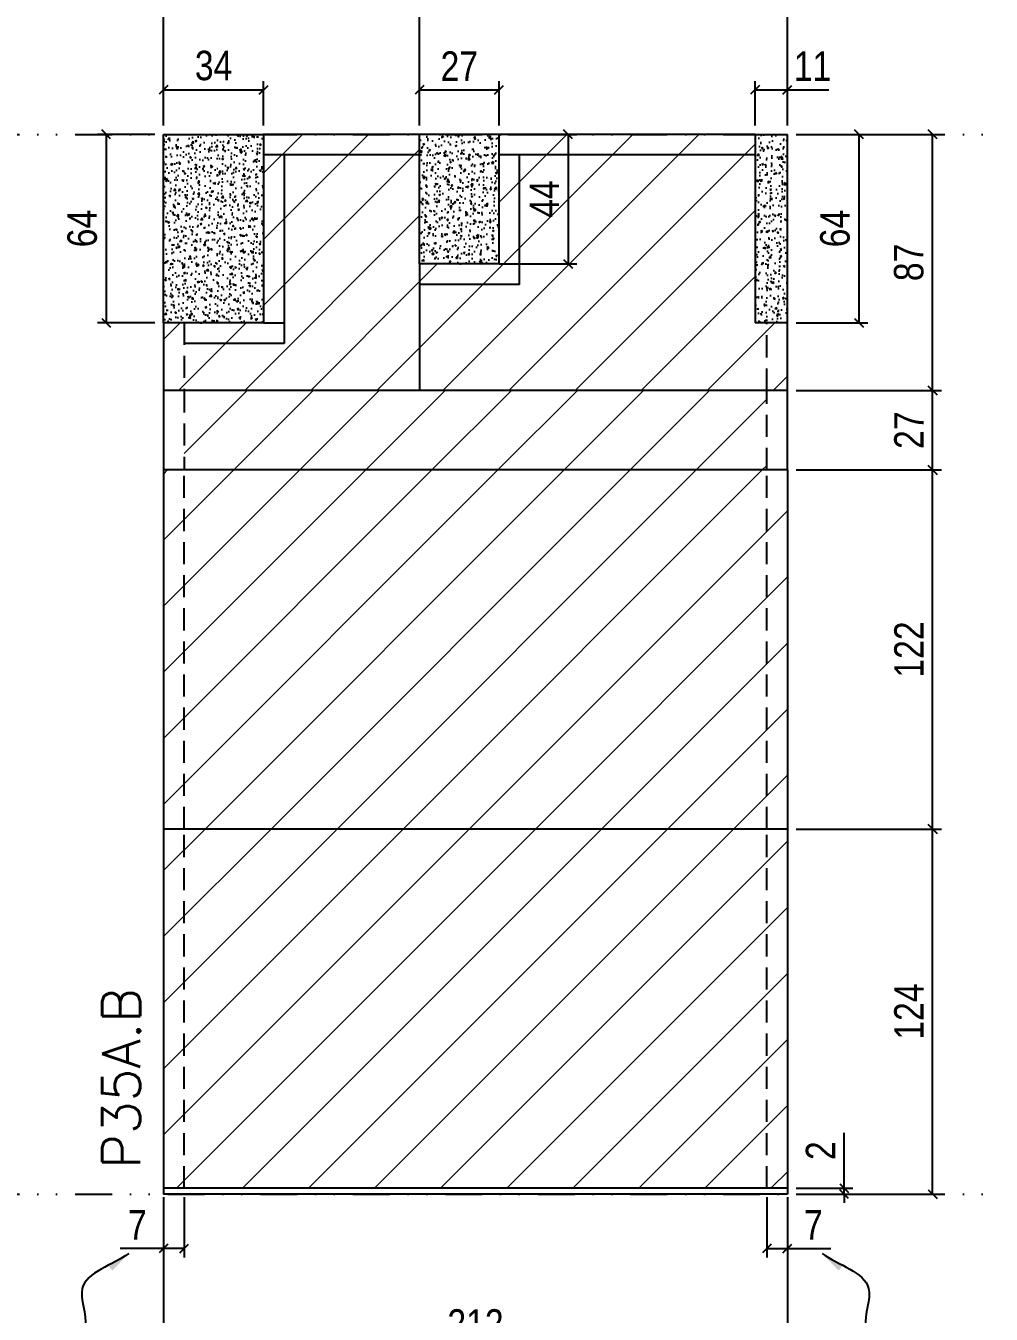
# Model space of a CAD drawing. Extents: x 2949 to 9203, y -16089 to 12527.
# Drawn here: x 3777.8 to 4105.9, y -9995.7 to -9558 of the extents above; entities that cross this region are included whole.
import ezdxf

# ---------------------------------------------------------------- set-up
doc = ezdxf.new("R2010")
doc.units = 0
doc.linetypes.add('DIVIDE2', pattern=[0.625, 0.25, -0.125, 0, -0.125, 0, -0.125])
doc.linetypes.add('HIDDEN', pattern=[0.375, 0.25, -0.125])
for name, color, linetype in [('COTA', 241, 'Continuous'), ('Nível', 160, 'Continuous'), ('Painéis', 200, 'Continuous'), ('Romaneio', 10, 'Continuous'), ('SARR_2.2x7', 40, 'Continuous'), ('Sarrafo de Pressão', 42, 'HIDDEN')]:
    doc.layers.add(name, color=color, linetype=linetype)
doc.layers.add('Hachura', color=251, linetype='Continuous', lineweight=9)
doc.layers.add('Texto Seção', color=7, linetype='Continuous', lineweight=15)
doc.styles.add('COTA TECNICA', font='techl___.ttf', dxfattribs={"height": 10})
doc.styles.add('COTA TECNICA-50', font='techl___.ttf', dxfattribs={"height": 10})
doc.styles.add('REGUA-120', font='ROMANS.shx', dxfattribs={"height": 15})
doc.styles.get("Standard").update_dxf_attribs({"font": 'arial.ttf'})
doc.dimstyles.new('COTA PAINEL-50', dxfattribs={"dimtxt": 10, "dimasz": 3, "dimexe": 3, "dimexo": 3, "dimgap": 3, "dimtad": 1, "dimdec": 1, "dimzin": 12, "dimdsep": 46, "dimtxsty": 'COTA TECNICA-50', "dimblk1": 'OBLIQUE', "dimblk2": 'OBLIQUE', "dimsah": 1, "dimcen": 0.9, "dimclrd": 4, "dimclre": 4, "dimclrt": 240, "dimadec": 1, "dimazin": 3, "dimtfac": 1, "dimtdec": 1, "dimtmove": 0, "dimatfit": 3, "dimfxl": 1, "dimtolj": 1, "dimtzin": 12, "dimarcsym": 0})
doc.dimstyles.new('PAINEL', dxfattribs={"dimtxt": 10, "dimasz": 3, "dimexe": 3, "dimexo": 3, "dimgap": 3, "dimtad": 1, "dimdec": 1, "dimzin": 12, "dimdsep": 46, "dimtxsty": 'COTA TECNICA', "dimblk1": 'OBLIQUE', "dimblk2": 'OBLIQUE', "dimsah": 1, "dimcen": 0.9, "dimclrd": 4, "dimclre": 4, "dimclrt": 240, "dimadec": 1, "dimazin": 3, "dimtfac": 1, "dimtdec": 1, "dimtmove": 0, "dimatfit": 3, "dimfxl": 1, "dimtolj": 1, "dimtzin": 12, "dimarcsym": 0})
doc.dimstyles.get("Standard").update_dxf_attribs({"dimtxt": 0.18, "dimasz": 0.18, "dimexe": 0.18, "dimexo": 0.0625, "dimgap": 0.09, "dimtad": 0, "dimtih": 1, "dimtoh": 1, "dimdec": 4, "dimzin": 0, "dimdsep": 46, "dimtxsty": 'Standard', "dimcen": 0.09, "dimadec": 0, "dimazin": 0, "dimtfac": 1, "dimtdec": 4, "dimtofl": 0, "dimtmove": 0, "dimatfit": 3, "dimfxl": 1, "dimtolj": 1, "dimtzin": 0, "dimarcsym": 0})
pattern_1 = [(45, (846.75, -5122.344), (-11.22532, 11.22532), [])]
pattern_2 = [(50, (-127670.4665, -37630.947), (5.46554007, -0.47817257), [0.5715, -6.2865]), (355, (-127670.4665, -37630.947), (-1.05730264, 5.73170536), [0.4572, -5.02921753]), (100.4514447, (-127670.011, -37630.987), (4.40823741, 5.25353256), [0.48570026, -5.34270734]), (46.1842, (-127670.4665, -37629.423), (8.13237123, -1.26126984), [0.85725, -9.42975]), (96.6355576, (-127669.789, -37629.528), (7.122124, 7.42278374), [0.7285507, -8.01406824]), (351.184151, (-127670.4665, -37629.423), (7.122124, 7.42278374), [0.685799, -7.54379196]), (21, (-127669.7045, -37629.804), (4.54843174, -3.06795595), [0.5715, -6.2865]), (326, (-127669.7045, -37629.804), (1.85406085, 5.52563898), [0.4572, -5.0292]), (71.451445, (-127669.3255, -37630.0596), (6.40249258, 2.45768307), [0.48570026, -5.34269813]), (37.5, (-127670.4665, -37630.947), (0.092658098, 2.536651166), [0, -4.96824, 0, -5.1054, 0, -5.04825]), (7.5, (-127670.4665, -37630.947), (2.004589875, 3.005417245), [0, -2.91084, 0, -4.85394, 0, -1.92405]), (327.5, (-127672.1658, -37630.947), (4.067717855, -0.17186232), [0, -1.905, 0, -5.9436, 0, -7.8867]), (317.5, (-127672.9278, -37630.947), (4.44387544, 0.76279473), [0, -2.4765, 0, -3.94716, 0, -5.6007])]
pattern_3 = [(45, (0, 1148.575), (-11.22532, 11.22532), [])]

# ---------------------------------------------------------------- blocks, each defined once
blk = doc.blocks.new('_Oblique')
at = {"color": 0, "linetype": 'ByBlock', "lineweight": -2}
blk.add_line((-0.5, -0.5), (0.5, 0.5), dxfattribs=at)
blk = doc.blocks.new('*D2856')
at = {"layer": 'COTA', "color": 4, "lineweight": -2, "transparency": 16777216}
for p, q in [((3824.66, -9955.91), (3824.66, -10010.08)), ((4036.66, -9955.91), (4036.66, -10010.08)), ((4036.66, -10007.08), (3824.66, -10007.08))]:
    blk.add_line(p, q, dxfattribs=at)
at = {"layer": 'Defpoints', "color": 0, "transparency": 16777216}
for p in [(3824.66, -9952.91), (4036.66, -9952.91), (3824.66, -10007.08)]:
    blk.add_point(p, dxfattribs=at)
at = {"layer": 'COTA', "color": 4, "lineweight": -2, "transparency": 16777216, "xscale": 3, "yscale": 3, "zscale": 3, "rotation": 180}
blk.add_blockref('_Oblique', (3824.66, -10007.08), dxfattribs=at)
at = {"layer": 'COTA', "color": 4, "lineweight": -2, "transparency": 16777216, "xscale": 3, "yscale": 3, "zscale": 3}
blk.add_blockref('_Oblique', (4036.66, -10007.08), dxfattribs=at)
at = {"layer": 'COTA', "color": 240, "transparency": 16777216, "insert": (3930.66, -9999.03), "char_height": 10, "attachment_point": 5, "style": 'COTA TECNICA'}
blk.add_mtext('\\A1;212', dxfattribs=at)
blk = doc.blocks.new('*D2857')
at = {"layer": 'COTA', "color": 4, "lineweight": -2, "transparency": 16777216}
for p, q in [((3831.66, -9955.91), (3831.66, -9976.42)), ((3824.66, -9957.91), (3824.66, -9976.42)), ((3824.66, -9973.42), (3809.93, -9973.42)), ((3831.66, -9973.42), (3824.66, -9973.42))]:
    blk.add_line(p, q, dxfattribs=at)
at = {"layer": 'Defpoints', "color": 0, "transparency": 16777216}
for p in [(3831.66, -9952.91), (3824.66, -9954.91), (3824.66, -9973.42)]:
    blk.add_point(p, dxfattribs=at)
at = {"layer": 'COTA', "color": 4, "lineweight": -2, "transparency": 16777216, "xscale": 3, "yscale": 3, "zscale": 3, "rotation": 180}
blk.add_blockref('_Oblique', (3824.66, -9973.42), dxfattribs=at)
at = {"layer": 'COTA', "color": 4, "lineweight": -2, "transparency": 16777216, "xscale": 3, "yscale": 3, "zscale": 3}
blk.add_blockref('_Oblique', (3831.66, -9973.42), dxfattribs=at)
at = {"layer": 'COTA', "color": 240, "transparency": 16777216, "insert": (3815.79, -9965.35), "char_height": 10, "attachment_point": 5, "style": 'COTA TECNICA-50'}
blk.add_mtext('\\A1;7', dxfattribs=at)
blk = doc.blocks.new('*D2858')
at = {"layer": 'COTA', "color": 4, "lineweight": -2, "transparency": 16777216}
for p, q in [((4029.66, -9955.91), (4029.66, -9976.42)), ((4036.66, -9957.91), (4036.66, -9976.42)), ((4029.66, -9973.42), (4036.66, -9973.42)), ((4036.66, -9973.42), (4051.39, -9973.42))]:
    blk.add_line(p, q, dxfattribs=at)
at = {"layer": 'Defpoints', "color": 0, "transparency": 16777216}
for p in [(4029.66, -9952.91), (4036.66, -9954.91), (4036.66, -9973.42)]:
    blk.add_point(p, dxfattribs=at)
at = {"layer": 'COTA', "color": 4, "lineweight": -2, "transparency": 16777216, "xscale": 3, "yscale": 3, "zscale": 3, "rotation": 180}
blk.add_blockref('_Oblique', (4029.66, -9973.42), dxfattribs=at)
at = {"layer": 'COTA', "color": 4, "lineweight": -2, "transparency": 16777216, "xscale": 3, "yscale": 3, "zscale": 3}
blk.add_blockref('_Oblique', (4036.66, -9973.42), dxfattribs=at)
at = {"layer": 'COTA', "color": 240, "transparency": 16777216, "insert": (4045.52, -9965.35), "char_height": 10, "attachment_point": 5, "style": 'COTA TECNICA-50'}
blk.add_mtext('\\A1;7', dxfattribs=at)
blk = doc.blocks.new('*D2859')
at = {"layer": 'Defpoints', "color": 0, "linetype": 'ByBlock', "transparency": 16777216}
for p in [(4036.66, -9830.91), (4086.02, -9830.91), (4036.66, -9954.91)]:
    blk.add_point(p, dxfattribs=at)
at = {"layer": 'Romaneio', "color": 4, "linetype": 'ByBlock', "lineweight": -2, "transparency": 16777216}
for p, q in [((4039.66, -9830.91), (4089.02, -9830.91)), ((4086.02, -9954.91), (4086.02, -9830.91)), ((4039.66, -9954.91), (4089.02, -9954.91))]:
    blk.add_line(p, q, dxfattribs=at)
at = {"layer": 'Romaneio', "color": 4, "linetype": 'ByBlock', "lineweight": -2, "transparency": 16777216, "xscale": 3, "yscale": 3, "zscale": 3}
for p, rotation in [((4086.02, -9830.91), 90), ((4086.02, -9954.91), 270)]:
    blk.add_blockref('_Oblique', p, dxfattribs=dict(at, rotation=rotation))
at = {"layer": 'Romaneio', "color": 240, "linetype": 'ByBlock', "transparency": 16777216, "insert": (4077.95, -9892.91), "char_height": 10, "attachment_point": 5, "rotation": 90, "style": 'COTA TECNICA'}
blk.add_mtext('\\A1;124', dxfattribs=at)
blk = doc.blocks.new('*D2860')
at = {"layer": 'COTA', "color": 4, "lineweight": -2, "transparency": 16777216}
for p, q in [((4055.92, -9952.91), (4055.92, -9934.11)), ((4039.66, -9952.91), (4058.92, -9952.91)), ((4055.92, -9954.91), (4055.92, -9952.91)), ((4039.66, -9954.91), (4058.92, -9954.91)), ((4055.92, -9954.91), (4055.92, -9957.91))]:
    blk.add_line(p, q, dxfattribs=at)
at = {"layer": 'Defpoints', "color": 0, "transparency": 16777216}
for p in [(4036.66, -9952.91), (4036.66, -9954.91), (4055.92, -9954.91)]:
    blk.add_point(p, dxfattribs=at)
at = {"layer": 'COTA', "color": 4, "lineweight": -2, "transparency": 16777216, "xscale": 3, "yscale": 3, "zscale": 3}
for p, rotation in [((4055.92, -9952.91), 270), ((4055.92, -9954.91), 90)]:
    blk.add_blockref('_Oblique', p, dxfattribs=dict(at, rotation=rotation))
at = {"layer": 'COTA', "color": 240, "transparency": 16777216, "insert": (4047.92, -9940.16), "char_height": 10, "attachment_point": 5, "rotation": 90, "style": 'COTA TECNICA-50'}
blk.add_mtext('\\A1;2', dxfattribs=at)
blk = doc.blocks.new('*D2877')
at = {"layer": 'COTA', "color": 4, "linetype": 'ByBlock', "lineweight": -2, "transparency": 16777216}
for p, q in [((4039.66, -9708.91), (4089.02, -9708.91)), ((4086.02, -9830.91), (4086.02, -9708.91)), ((4039.66, -9830.91), (4089.02, -9830.91))]:
    blk.add_line(p, q, dxfattribs=at)
at = {"layer": 'Defpoints', "color": 0, "linetype": 'ByBlock', "transparency": 16777216}
for p in [(4036.66, -9708.91), (4086.02, -9708.91), (4036.66, -9830.91)]:
    blk.add_point(p, dxfattribs=at)
at = {"layer": 'COTA', "color": 4, "linetype": 'ByBlock', "lineweight": -2, "transparency": 16777216, "xscale": 3, "yscale": 3, "zscale": 3}
for p, rotation in [((4086.02, -9708.91), 90), ((4086.02, -9830.91), 270)]:
    blk.add_blockref('_Oblique', p, dxfattribs=dict(at, rotation=rotation))
at = {"layer": 'COTA', "color": 240, "linetype": 'ByBlock', "transparency": 16777216, "insert": (4077.97, -9769.91), "char_height": 10, "attachment_point": 5, "rotation": 90, "style": 'COTA TECNICA'}
blk.add_mtext('\\A1;122', dxfattribs=at)
blk = doc.blocks.new('*D2869')
at = {"layer": 'COTA', "color": 4, "linetype": 'ByBlock', "lineweight": -2, "transparency": 16777216}
for p, q in [((4039.66, -9594.91), (4089.02, -9594.91)), ((4086.02, -9681.91), (4086.02, -9594.91)), ((4039.66, -9681.91), (4089.02, -9681.91))]:
    blk.add_line(p, q, dxfattribs=at)
at = {"layer": 'Defpoints', "color": 0, "linetype": 'ByBlock', "transparency": 16777216}
for p in [(4036.66, -9594.91), (4086.02, -9594.91), (4036.66, -9681.91)]:
    blk.add_point(p, dxfattribs=at)
at = {"layer": 'COTA', "color": 4, "linetype": 'ByBlock', "lineweight": -2, "transparency": 16777216, "xscale": 3, "yscale": 3, "zscale": 3}
for p, rotation in [((4086.02, -9594.91), 90), ((4086.02, -9681.91), 270)]:
    blk.add_blockref('_Oblique', p, dxfattribs=dict(at, rotation=rotation))
at = {"layer": 'COTA', "color": 240, "linetype": 'ByBlock', "transparency": 16777216, "insert": (4077.93, -9638.41), "char_height": 10, "attachment_point": 5, "rotation": 90, "style": 'COTA TECNICA'}
blk.add_mtext('\\A1;87', dxfattribs=at)
blk = doc.blocks.new('*D2870')
at = {"layer": 'COTA', "color": 4, "linetype": 'ByBlock', "lineweight": -2, "transparency": 16777216}
for p, q in [((4025.66, -9591.91), (4025.66, -9576.8)), ((4036.66, -9591.91), (4036.66, -9576.8)), ((4025.66, -9579.8), (4036.66, -9579.8)), ((4036.66, -9579.8), (4050.74, -9579.8))]:
    blk.add_line(p, q, dxfattribs=at)
at = {"layer": 'Defpoints', "color": 0, "linetype": 'ByBlock', "transparency": 16777216}
for p in [(4036.66, -9579.8), (4025.66, -9594.91), (4036.66, -9594.91)]:
    blk.add_point(p, dxfattribs=at)
at = {"layer": 'COTA', "color": 4, "linetype": 'ByBlock', "lineweight": -2, "transparency": 16777216, "xscale": 3, "yscale": 3, "zscale": 3, "rotation": 180}
blk.add_blockref('_Oblique', (4025.66, -9579.8), dxfattribs=at)
at = {"layer": 'COTA', "color": 4, "linetype": 'ByBlock', "lineweight": -2, "transparency": 16777216, "xscale": 3, "yscale": 3, "zscale": 3}
blk.add_blockref('_Oblique', (4036.66, -9579.8), dxfattribs=at)
at = {"layer": 'COTA', "color": 240, "linetype": 'ByBlock', "transparency": 16777216, "insert": (4045.2, -9571.74), "char_height": 10, "attachment_point": 5, "style": 'COTA TECNICA'}
blk.add_mtext('\\A1;11', dxfattribs=at)
blk = doc.blocks.new('*D2888')
at = {"layer": 'COTA', "color": 4, "linetype": 'ByBlock', "lineweight": -2, "transparency": 16777216}
for p, q in [((3824.66, -9591.91), (3824.66, -9576.8)), ((3858.66, -9591.91), (3858.66, -9576.8)), ((3824.66, -9579.8), (3858.66, -9579.8))]:
    blk.add_line(p, q, dxfattribs=at)
at = {"layer": 'Defpoints', "color": 0, "linetype": 'ByBlock', "transparency": 16777216}
for p in [(3858.66, -9579.8), (3824.66, -9594.91), (3858.66, -9594.91)]:
    blk.add_point(p, dxfattribs=at)
at = {"layer": 'COTA', "color": 4, "linetype": 'ByBlock', "lineweight": -2, "transparency": 16777216, "xscale": 3, "yscale": 3, "zscale": 3, "rotation": 180}
blk.add_blockref('_Oblique', (3824.66, -9579.8), dxfattribs=at)
at = {"layer": 'COTA', "color": 4, "linetype": 'ByBlock', "lineweight": -2, "transparency": 16777216, "xscale": 3, "yscale": 3, "zscale": 3}
blk.add_blockref('_Oblique', (3858.66, -9579.8), dxfattribs=at)
at = {"layer": 'COTA', "color": 240, "linetype": 'ByBlock', "transparency": 16777216, "insert": (3841.66, -9571.58), "char_height": 10, "attachment_point": 5, "style": 'COTA TECNICA'}
blk.add_mtext('\\A1;34', dxfattribs=at)
blk = doc.blocks.new('*D2894')
at = {"layer": 'COTA', "color": 4, "lineweight": -2, "transparency": 16777216}
for p, q in [((4039.66, -9594.91), (4063.98, -9594.91)), ((4060.98, -9594.91), (4060.98, -9658.91)), ((4039.66, -9658.91), (4063.98, -9658.91))]:
    blk.add_line(p, q, dxfattribs=at)
at = {"layer": 'Defpoints', "color": 0, "transparency": 16777216}
for p in [(4036.66, -9594.91), (4036.66, -9658.91), (4060.98, -9658.91)]:
    blk.add_point(p, dxfattribs=at)
at = {"layer": 'COTA', "color": 4, "lineweight": -2, "transparency": 16777216, "xscale": 3, "yscale": 3, "zscale": 3}
for p, rotation in [((4060.98, -9594.91), 90), ((4060.98, -9658.91), 270)]:
    blk.add_blockref('_Oblique', p, dxfattribs=dict(at, rotation=rotation))
at = {"layer": 'COTA', "color": 240, "transparency": 16777216, "insert": (4052.87, -9626.91), "char_height": 10, "attachment_point": 5, "rotation": 90, "style": 'COTA TECNICA'}
blk.add_mtext('\\A1;64', dxfattribs=at)
blk = doc.blocks.new('*D2895')
at = {"layer": 'COTA', "color": 4, "lineweight": -2, "transparency": 16777216}
for p, q in [((3821.66, -9594.91), (3802.15, -9594.91)), ((3805.15, -9594.91), (3805.15, -9658.91)), ((3821.66, -9658.91), (3802.15, -9658.91))]:
    blk.add_line(p, q, dxfattribs=at)
at = {"layer": 'Defpoints', "color": 0, "transparency": 16777216}
for p in [(3824.66, -9594.91), (3805.15, -9658.91), (3824.66, -9658.91)]:
    blk.add_point(p, dxfattribs=at)
at = {"layer": 'COTA', "color": 4, "lineweight": -2, "transparency": 16777216, "xscale": 3, "yscale": 3, "zscale": 3}
for p, rotation in [((3805.15, -9594.91), 90), ((3805.15, -9658.91), 270)]:
    blk.add_blockref('_Oblique', p, dxfattribs=dict(at, rotation=rotation))
at = {"layer": 'COTA', "color": 240, "transparency": 16777216, "insert": (3797.05, -9626.91), "char_height": 10, "attachment_point": 5, "rotation": 90, "style": 'COTA TECNICA'}
blk.add_mtext('\\A1;64', dxfattribs=at)
blk = doc.blocks.new('*D2898')
at = {"layer": 'COTA', "color": 4, "lineweight": -2, "transparency": 16777216}
for p, q in [((3911.66, -9591.91), (3911.66, -9576.8)), ((3938.66, -9591.91), (3938.66, -9576.8)), ((3911.66, -9579.8), (3938.66, -9579.8))]:
    blk.add_line(p, q, dxfattribs=at)
at = {"layer": 'Defpoints', "color": 0, "transparency": 16777216}
for p in [(3938.66, -9579.8), (3911.66, -9594.91), (3938.66, -9594.91)]:
    blk.add_point(p, dxfattribs=at)
at = {"layer": 'COTA', "color": 4, "lineweight": -2, "transparency": 16777216, "xscale": 3, "yscale": 3, "zscale": 3, "rotation": 180}
blk.add_blockref('_Oblique', (3911.66, -9579.8), dxfattribs=at)
at = {"layer": 'COTA', "color": 4, "lineweight": -2, "transparency": 16777216, "xscale": 3, "yscale": 3, "zscale": 3}
blk.add_blockref('_Oblique', (3938.66, -9579.8), dxfattribs=at)
at = {"layer": 'COTA', "color": 240, "transparency": 16777216, "insert": (3925.16, -9571.73), "char_height": 10, "attachment_point": 5, "style": 'COTA TECNICA'}
blk.add_mtext('\\A1;27', dxfattribs=at)
blk = doc.blocks.new('*D2899')
at = {"layer": 'COTA', "color": 4, "lineweight": -2, "transparency": 16777216}
for p, q in [((3941.66, -9594.91), (3965.12, -9594.91)), ((3962.12, -9594.91), (3962.12, -9638.91)), ((3941.66, -9638.91), (3965.12, -9638.91))]:
    blk.add_line(p, q, dxfattribs=at)
at = {"layer": 'Defpoints', "color": 0, "transparency": 16777216}
for p in [(3938.66, -9594.91), (3938.66, -9638.91), (3962.12, -9638.91)]:
    blk.add_point(p, dxfattribs=at)
at = {"layer": 'COTA', "color": 4, "lineweight": -2, "transparency": 16777216, "xscale": 3, "yscale": 3, "zscale": 3}
for p, rotation in [((3962.12, -9594.91), 90), ((3962.12, -9638.91), 270)]:
    blk.add_blockref('_Oblique', p, dxfattribs=dict(at, rotation=rotation))
at = {"layer": 'COTA', "color": 240, "transparency": 16777216, "insert": (3954.05, -9616.91), "char_height": 10, "attachment_point": 5, "rotation": 90, "style": 'COTA TECNICA'}
blk.add_mtext('\\A1;44', dxfattribs=at)
blk = doc.blocks.new('*D2900')
at = {"layer": 'COTA', "color": 4, "lineweight": -2, "transparency": 16777216}
for p, q in [((3911.66, -9591.91), (3911.66, -9538.94)), ((4036.66, -9591.91), (4036.66, -9538.94)), ((3911.66, -9541.94), (4036.66, -9541.94))]:
    blk.add_line(p, q, dxfattribs=at)
at = {"layer": 'Defpoints', "color": 0, "transparency": 16777216}
for p in [(4036.66, -9541.94), (3911.66, -9594.91), (4036.66, -9594.91)]:
    blk.add_point(p, dxfattribs=at)
at = {"layer": 'COTA', "color": 4, "lineweight": -2, "transparency": 16777216, "xscale": 3, "yscale": 3, "zscale": 3, "rotation": 180}
blk.add_blockref('_Oblique', (3911.66, -9541.94), dxfattribs=at)
at = {"layer": 'COTA', "color": 4, "lineweight": -2, "transparency": 16777216, "xscale": 3, "yscale": 3, "zscale": 3}
blk.add_blockref('_Oblique', (4036.66, -9541.94), dxfattribs=at)
at = {"layer": 'COTA', "color": 240, "transparency": 16777216, "insert": (3974.16, -9533.83), "char_height": 10, "attachment_point": 5, "style": 'COTA TECNICA'}
blk.add_mtext('\\A1;125', dxfattribs=at)
blk = doc.blocks.new('*D2871')
at = {"layer": 'COTA', "color": 4, "lineweight": -2, "transparency": 16777216}
for p, q in [((3824.66, -9591.91), (3824.66, -9538.94)), ((3911.66, -9591.91), (3911.66, -9538.94)), ((3824.66, -9541.94), (3911.66, -9541.94))]:
    blk.add_line(p, q, dxfattribs=at)
at = {"layer": 'Defpoints', "color": 0, "transparency": 16777216}
for p in [(3911.66, -9541.94), (3824.66, -9594.91), (3911.66, -9594.91)]:
    blk.add_point(p, dxfattribs=at)
at = {"layer": 'COTA', "color": 4, "lineweight": -2, "transparency": 16777216, "xscale": 3, "yscale": 3, "zscale": 3, "rotation": 180}
blk.add_blockref('_Oblique', (3824.66, -9541.94), dxfattribs=at)
at = {"layer": 'COTA', "color": 4, "lineweight": -2, "transparency": 16777216, "xscale": 3, "yscale": 3, "zscale": 3}
blk.add_blockref('_Oblique', (3911.66, -9541.94), dxfattribs=at)
at = {"layer": 'COTA', "color": 240, "transparency": 16777216, "insert": (3868.16, -9533.85), "char_height": 10, "attachment_point": 5, "style": 'COTA TECNICA'}
blk.add_mtext('\\A1;87', dxfattribs=at)
blk = doc.blocks.new('*D2902')
at = {"layer": 'COTA', "color": 4, "linetype": 'ByBlock', "lineweight": -2, "transparency": 16777216}
for p, q in [((4039.66, -9681.91), (4089.02, -9681.91)), ((4086.02, -9708.91), (4086.02, -9681.91)), ((4039.66, -9708.91), (4089.02, -9708.91))]:
    blk.add_line(p, q, dxfattribs=at)
at = {"layer": 'Defpoints', "color": 0, "linetype": 'ByBlock', "transparency": 16777216}
for p in [(4036.66, -9681.91), (4086.02, -9681.91), (4036.66, -9708.91)]:
    blk.add_point(p, dxfattribs=at)
at = {"layer": 'COTA', "color": 4, "linetype": 'ByBlock', "lineweight": -2, "transparency": 16777216, "xscale": 3, "yscale": 3, "zscale": 3}
for p, rotation in [((4086.02, -9681.91), 90), ((4086.02, -9708.91), 270)]:
    blk.add_blockref('_Oblique', p, dxfattribs=dict(at, rotation=rotation))
at = {"layer": 'COTA', "color": 240, "linetype": 'ByBlock', "transparency": 16777216, "insert": (4077.95, -9695.41), "char_height": 10, "attachment_point": 5, "rotation": 90, "style": 'COTA TECNICA'}
blk.add_mtext('\\A1;27', dxfattribs=at)

msp = doc.modelspace()

# ---------------------------------------------------------------- hatches: boundary and pattern name
at = {"layer": 'COTA', "linetype": 'ByBlock'}
h = msp.add_hatch(dxfattribs=at)
h.set_pattern_fill('AR-CONC', color=256, scale=0.03)
h.set_pattern_definition(pattern_2)
h.paths.add_polyline_path([(3858.66, -9594.91), (3824.66, -9594.91), (3824.66, -9658.91), (3858.66, -9658.91)])
h = msp.add_hatch(dxfattribs=at)
h.set_pattern_fill('AR-CONC', color=256, scale=0.03)
h.set_pattern_definition([(50, (846.7493, -5153.3443), (5.46554, -0.4781726), [0.5715, -6.2865]), (355, (846.7493, -5153.3443), (-1.0573026, 5.7317054), [0.4572, -5.0292175]), (100.45144, (847.205, -5153.384), (4.4082374, 5.2535326), [0.4857, -5.3427073]), (46.1842, (846.749, -5151.82), (8.132371, -1.26127), [0.85725, -9.42975]), (96.63556, (847.427, -5151.9254), (7.122124, 7.422784), [0.728551, -8.014068]), (351.18415, (846.749, -5151.82), (7.122124, 7.422784), [0.685799, -7.543792]), (21, (847.5113, -5152.2013), (4.5484317, -3.067956), [0.5715, -6.2865]), (326, (847.5113, -5152.2013), (1.854061, 5.525639), [0.4572, -5.0292]), (71.45144, (847.8904, -5152.457), (6.4024926, 2.457683), [0.4857, -5.342698]), (37.5, (846.7493, -5153.3443), (0.0926581, 2.5366512), [0, -4.96824, 0, -5.1054, 0, -5.04825]), (7.5, (846.7493, -5153.3443), (2.0045899, 3.0054172), [0, -2.91084, 0, -4.85394, 0, -1.92405]), (327.5, (845.05, -5153.3443), (4.06771786, -0.1718623), [0, -1.905, 0, -5.9436, 0, -7.8867]), (317.5, (844.288, -5153.3443), (4.4438754, 0.7627947), [0, -2.4765, 0, -3.94716, 0, -5.6007])])
h.paths.add_polyline_path([(3938.66, -9594.91), (3911.66, -9594.91), (3911.66, -9638.91), (3938.66, -9638.91)])
h = msp.add_hatch(dxfattribs=at)
h.set_pattern_fill('AR-CONC', color=256, scale=0.03)
h.set_pattern_definition(pattern_2)
h.paths.add_polyline_path([(4025.66, -9658.86), (4036.66, -9658.91), (4036.66, -9594.91), (4025.66, -9594.96)])
at = {"layer": 'Hachura'}
h = msp.add_hatch(dxfattribs=at)
h.set_pattern_fill('ANSI31', color=256, scale=5)
h.set_pattern_definition(pattern_3)
h.paths.add_polyline_path([(3911.66, -9638.91), (3911.66, -9594.91), (3858.66, -9594.91), (3858.66, -9658.91), (3824.66, -9658.91), (3824.66, -9681.91), (3911.66, -9681.91)])
h = msp.add_hatch(dxfattribs=at)
h.set_pattern_fill('ANSI31', color=256, scale=5)
h.set_pattern_definition(pattern_3)
h.paths.add_polyline_path([(3938.66, -9638.91), (3911.66, -9638.91), (3911.66, -9681.91), (4036.66, -9681.91), (4036.66, -9658.91), (4025.66, -9658.91), (4025.66, -9594.91), (3938.66, -9594.91)])
at = {"layer": 'Hachura', "linetype": 'ByBlock'}
h = msp.add_hatch(dxfattribs=at)
h.set_pattern_fill('ANSI31', color=256, scale=5)
h.set_pattern_definition(pattern_1)
h.paths.add_polyline_path([(4029.66, -9708.91), (4029.66, -9681.91), (3831.66, -9681.91), (3831.66, -9708.91)])
h = msp.add_hatch(dxfattribs=at)
h.set_pattern_fill('ANSI31', color=256, scale=5)
h.set_pattern_definition(pattern_1)
h.paths.add_polyline_path([(3824.66, -9708.91), (3824.66, -9830.91), (4036.66, -9830.91), (4036.66, -9708.91)])
h = msp.add_hatch(dxfattribs=at)
h.set_pattern_fill('ANSI31', color=256, scale=5)
h.set_pattern_definition(pattern_1)
h.paths.add_polyline_path([(3824.66, -9830.91), (3824.66, -9952.91), (4036.66, -9952.91), (4036.66, -9830.91)])

# ---------------------------------------------------------------- linework, layer by layer
at = {"layer": 'COTA', "linetype": 'ByBlock'}
for p, q in [((3824.66, -9658.91), (3824.66, -9594.91)), ((3824.66, -9594.91), (3858.47, -9594.91)), ((3938.66, -9594.91), (3911.66, -9594.91)), ((4025.66, -9594.91), (4036.66, -9594.91)), ((4036.66, -9658.91), (4036.66, -9594.91)), ((3858.66, -9658.91), (3865.66, -9658.91)), ((3865.66, -9658.91), (3865.66, -9665.91))]:
    msp.add_line(p, q, dxfattribs=at)
at = {"layer": 'Nível', "color": 4, "linetype": 'DIVIDE2', "ltscale": 50}
for p, q in [((3322.9, -9594.91), (4394.03, -9594.91)), ((3322.9, -9954.91), (4394.03, -9954.91))]:
    msp.add_line(p, q, dxfattribs=at)
at = {"layer": 'Painéis', "linetype": 'ByBlock'}
for p, q in [((3911.66, -9594.91), (3858.47, -9594.91)), ((3858.66, -9594.91), (3858.66, -9658.91)), ((4025.66, -9594.91), (3938.66, -9594.91)), ((4025.66, -9594.91), (4025.66, -9658.91)), ((4036.66, -9594.91), (4036.66, -9594.91)), ((3858.66, -9638.91), (3858.47, -9638.91)), ((3938.66, -9638.91), (3911.66, -9638.91)), ((3858.66, -9658.91), (3824.66, -9658.91)), ((4036.66, -9658.91), (4025.66, -9658.91)), ((4036.66, -9681.91), (3824.66, -9681.91)), ((3824.66, -9708.91), (3824.66, -9954.91)), ((4036.66, -9708.91), (3824.66, -9708.91)), ((4036.66, -9708.91), (4036.66, -9954.91)), ((4036.66, -9830.91), (3824.66, -9830.91)), ((4036.66, -9952.91), (3824.66, -9952.91)), ((4036.66, -9954.91), (3824.66, -9954.91))]:
    msp.add_line(p, q, dxfattribs=at)
at = {"layer": 'Painéis'}
for p, q in [((3911.66, -9638.91), (3911.66, -9594.91)), ((3938.66, -9638.91), (3938.66, -9594.91)), ((3911.66, -9638.91), (3911.66, -9681.91)), ((3824.66, -9658.91), (3824.66, -9685.91)), ((4036.66, -9685.91), (4036.66, -9658.91)), ((3824.66, -9685.91), (3824.66, -9708.91)), ((4036.66, -9708.91), (4036.66, -9685.91))]:
    msp.add_line(p, q, dxfattribs=at)
at = {"layer": 'SARR_2.2x7'}
for p, q in [((3911.66, -9601.91), (3858.47, -9601.91)), ((3865.66, -9601.91), (3865.66, -9658.91)), ((4025.66, -9601.91), (3938.66, -9601.91)), ((3945.66, -9638.91), (3945.66, -9601.91)), ((3938.66, -9638.91), (3945.66, -9638.91)), ((3945.66, -9645.91), (3945.66, -9638.91)), ((3945.66, -9645.91), (3911.66, -9645.91)), ((3865.66, -9665.91), (3831.66, -9665.91))]:
    msp.add_line(p, q, dxfattribs=at)
at = {"layer": 'Sarrafo de Pressão', "ltscale": 30}
for p, q in [((3831.66, -9658.91), (3831.66, -9681.91)), ((4029.66, -9681.91), (4029.66, -9658.91)), ((3831.66, -9681.91), (3831.66, -9708.91)), ((4029.66, -9708.91), (4029.66, -9681.91)), ((3831.66, -9830.91), (3831.66, -9708.91)), ((4029.66, -9830.91), (4029.66, -9708.91)), ((3831.66, -9952.91), (3831.66, -9830.91)), ((4029.66, -9952.91), (4029.66, -9830.91))]:
    msp.add_line(p, q, dxfattribs=at)

# ---------------------------------------------------------------- texts
at = {"layer": 'Texto Seção', "style": 'REGUA-120'}
msp.add_text('P35A.B', height=13, rotation=90, dxfattribs=at).set_placement((3816.76, -9946.27))

# ---------------------------------------------------------------- dimensions: what is measured, and where the dimension line sits
at = {"layer": 'COTA'}
for base, p1, p2, dimstyle, picture, middle in [((3911.66, -9541.94), (3824.66, -9594.91), (3911.66, -9594.91), 'PAINEL', '*D2871', (3868.16, -9533.85)), ((4036.66, -9541.94), (3911.66, -9594.91), (4036.66, -9594.91), 'PAINEL', '*D2900', (3974.16, -9533.83)), ((3938.66, -9579.8), (3911.66, -9594.91), (3938.66, -9594.91), 'PAINEL', '*D2898', (3925.16, -9571.73)), ((4036.66, -9973.42), (4029.66, -9952.91), (4036.66, -9954.91), 'COTA PAINEL-50', '*D2858', (4045.52, -9965.35))]:
    dim = msp.add_linear_dim(base=base, p1=p1, p2=p2, dimstyle=dimstyle, dxfattribs=at)
    dim.commit()
    dim.dimension.update_dxf_attribs({"geometry": picture, "text_midpoint": middle})
at = {"layer": 'COTA', "linetype": 'ByBlock'}
for base, p1, p2, picture, middle in [((3858.66, -9579.8), (3824.66, -9594.91), (3858.66, -9594.91), '*D2888', (3841.66, -9571.58)), ((4036.66, -9579.8), (4025.66, -9594.91), (4036.66, -9594.91), '*D2870', (4045.2, -9571.74))]:
    dim = msp.add_linear_dim(base=base, p1=p1, p2=p2, dimstyle='PAINEL', dxfattribs=at)
    dim.commit()
    dim.dimension.update_dxf_attribs({"geometry": picture, "text_midpoint": middle})
at = {"layer": 'COTA'}
for base, p1, p2, angle, dimstyle, picture, middle in [((3805.15, -9658.91), (3824.66, -9594.91), (3824.66, -9658.91), 90, 'PAINEL', '*D2895', (3797.05, -9626.91)), ((3962.12, -9638.91), (3938.66, -9594.91), (3938.66, -9638.91), 90, 'PAINEL', '*D2899', (3954.05, -9616.91)), ((4060.98, -9658.91), (4036.66, -9594.91), (4036.66, -9658.91), 90, 'PAINEL', '*D2894', (4052.87, -9626.91)), ((3824.66, -9973.42), (3831.66, -9952.91), (3824.66, -9954.91), 180, 'COTA PAINEL-50', '*D2857', (3815.79, -9965.35))]:
    dim = msp.add_linear_dim(base=base, p1=p1, p2=p2, angle=angle, dimstyle=dimstyle, dxfattribs=at)
    dim.commit()
    dim.dimension.update_dxf_attribs({"geometry": picture, "text_midpoint": middle})
at = {"layer": 'COTA', "linetype": 'ByBlock'}
for base, p1, p2, picture, middle in [((4086.02, -9594.91), (4036.66, -9681.91), (4036.66, -9594.91), '*D2869', (4077.93, -9638.41)), ((4086.02, -9681.91), (4036.66, -9708.91), (4036.66, -9681.91), '*D2902', (4077.95, -9695.41)), ((4086.02, -9708.91), (4036.66, -9830.91), (4036.66, -9708.91), '*D2877', (4077.97, -9769.91))]:
    dim = msp.add_linear_dim(base=base, p1=p1, p2=p2, angle=90, dimstyle='PAINEL', dxfattribs=at)
    dim.commit()
    dim.dimension.update_dxf_attribs({"geometry": picture, "text_midpoint": middle})
at = {"layer": 'COTA'}
dim = msp.add_linear_dim(base=(4055.92, -9954.91), p1=(4036.66, -9952.91), p2=(4036.66, -9954.91), angle=90, dimstyle='COTA PAINEL-50', dxfattribs=at)
dim.commit()
dim.dimension.update_dxf_attribs({"geometry": '*D2860', "text_midpoint": (4055.92, -9940.16), "dimtype": 160})
dim = msp.add_linear_dim(base=(3824.66, -10007.08), p1=(4036.66, -9952.91), p2=(3824.66, -9952.91), angle=180, dimstyle='PAINEL', override={"dimarcsym": 2}, dxfattribs=at)
dim.commit()
dim.dimension.update_dxf_attribs({"geometry": '*D2856', "text_midpoint": (3930.66, -9999.03)})
at = {"layer": 'Romaneio', "linetype": 'ByBlock'}
dim = msp.add_aligned_dim(p1=(4036.66, -9954.91), p2=(4036.66, -9830.91), distance=-49.37, dimstyle='PAINEL', dxfattribs=at)
dim.commit()
dim.dimension.update_dxf_attribs({"geometry": '*D2859', "text_midpoint": (4077.95, -9892.91)})

# ---------------------------------------------------------------- leaders
at = {"layer": 'COTA', "path_type": 1}
for points in [[(3812.83, -9975.09), (3797.04, -9986.93), (3797.97, -9999.93), (3792.42, -10009.71)], [(4048.49, -9975.09), (4064.27, -9986.93), (4063.35, -9999.93), (4068.9, -10009.71)]]:
    msp.add_leader(points, dimstyle='Standard', override={"dimasz": 8}, dxfattribs=at)

doc.saveas('drawing.dxf')
